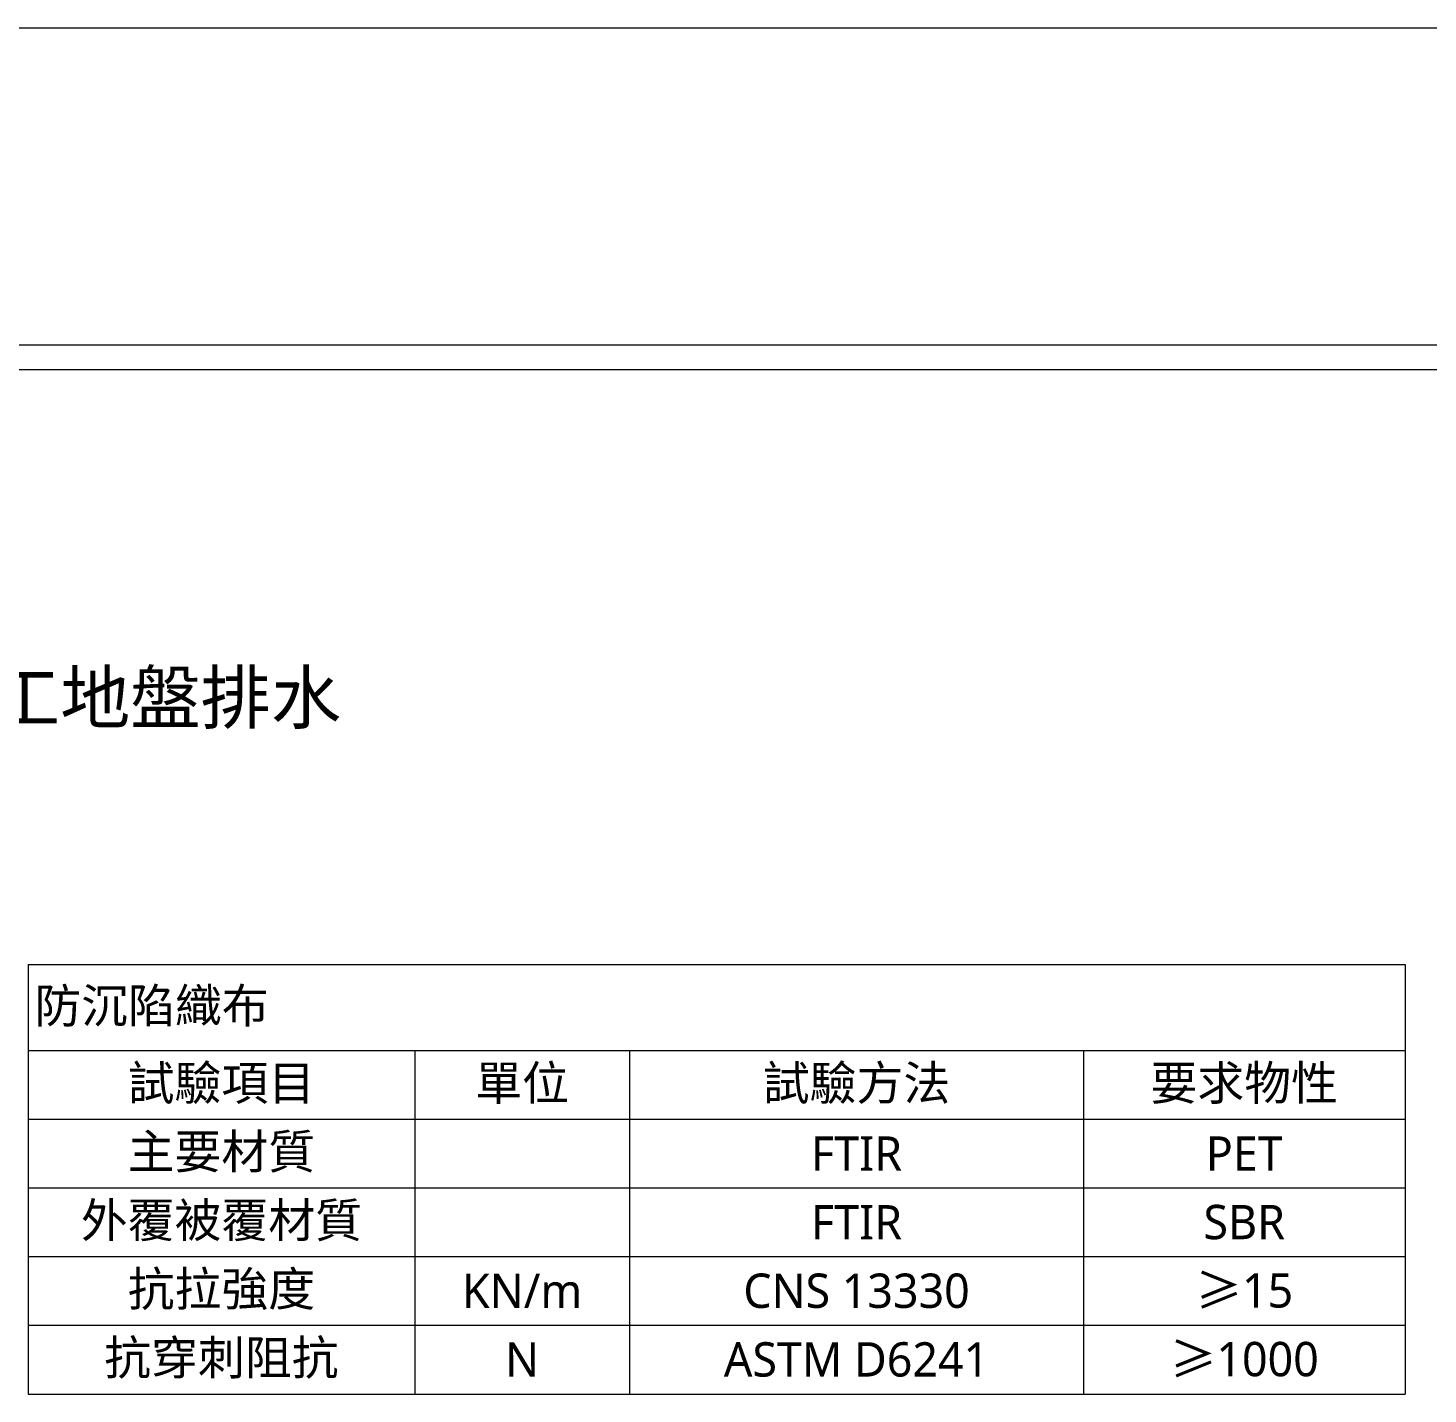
# Model space of a CAD drawing. Header units: millimetres. Extents: x -1245 to 7283, y 1609 to 4579.
# Drawn here: x 3979 to 4794, y 3784 to 4579 of the extents above; entities that cross this region are included whole.
import ezdxf

# ---------------------------------------------------------------- set-up
doc = ezdxf.new("R2010")
doc.units = ezdxf.units.MM
doc.styles.add('微軟正黑體-20', font='Microsoft JhengHei.ttf', dxfattribs={"height": 20})
doc.styles.add('微軟正黑體-30', font='Microsoft JhengHei.ttf', dxfattribs={"height": 30})

msp = doc.modelspace()

# ---------------------------------------------------------------- linework, layer by layer
at = {"lineweight": 5}
for p, q in [((3083.28, 4578.92), (7283.28, 4578.92)), ((3270.32, 4380.1), (7096.25, 4380.1)), ((3979.54, 4033.57), (4781.12, 4033.57)), ((3979.54, 4033.57), (3979.54, 3783.57)), ((4781.12, 4033.57), (4781.12, 3783.57)), ((3979.54, 3983.57), (4781.12, 3983.57)), ((4204.62, 3983.57), (4204.62, 3783.57)), ((4329.7, 3983.57), (4329.7, 3783.57)), ((4593.9, 3983.57), (4593.9, 3783.57)), ((3979.54, 3943.57), (4781.12, 3943.57)), ((3979.54, 3903.57), (4781.12, 3903.57)), ((3979.54, 3863.57), (4781.12, 3863.57)), ((3979.54, 3823.57), (4781.12, 3823.57)), ((3979.54, 3783.57), (4781.12, 3783.57))]:
    msp.add_line(p, q, dxfattribs=at)
at = {"color": 4, "lineweight": 5}
msp.add_line((7110.46, 4394.31), (3256.11, 4394.31), dxfattribs=at)

# ---------------------------------------------------------------- texts
at = {"lineweight": 5}
for s, insert, char_height, width, attachment_point, style in [('停車場頂板綠化，深土層人工地盤排水', (3466.19, 4187.39), 30, 672.3658, 4, '微軟正黑體-30'), ('防沉陷織布', (3983.21, 4008.57), 20, 794.2369, 4, '微軟正黑體-20'), ('試驗項目', (4092.08, 3963.57), 20, 217.738, 5, '微軟正黑體-20'), ('單位', (4267.16, 3963.57), 20, 117.738, 5, '微軟正黑體-20'), ('試驗方法', (4461.8, 3963.57), 20, 256.8622, 5, '微軟正黑體-20'), ('要求物性', (4687.51, 3963.57), 20, 179.878, 5, '微軟正黑體-20'), ('主要材質', (4092.08, 3923.57), 20, 217.738, 5, '微軟正黑體-20'), ('FTIR', (4461.8, 3923.57), 20, 256.8622, 5, '微軟正黑體-20'), ('{\\C256;PET}', (4687.51, 3923.57), 20, 179.878, 5, '微軟正黑體-20'), ('外覆被覆材質', (4092.08, 3883.57), 20, 217.738, 5, '微軟正黑體-20'), ('FTIR', (4461.8, 3883.57), 20, 256.8622, 5, '微軟正黑體-20'), ('{\\C256;SBR}', (4687.51, 3883.57), 20, 179.878, 5, '微軟正黑體-20'), ('抗拉強度', (4092.08, 3843.57), 20, 217.738, 5, '微軟正黑體-20'), ('{\\fSimSun|b0|i0|c134|p2;\\C256;≥\\fMicrosoft JhengHei|b0|i0|c136|p34;15}', (4687.51, 3843.57), 20, 179.878, 5, '微軟正黑體-20'), ('\\A1;KN/m', (4267.16, 3843.57), 20, 117.738, 5, '微軟正黑體-20'), ('CNS 13330', (4461.8, 3843.57), 20, 256.8622, 5, '微軟正黑體-20'), ('抗穿刺阻抗', (4092.08, 3803.57), 20, 217.738, 5, '微軟正黑體-20'), ('{\\fSimSun|b0|i0|c134|p2;\\C256;≥\\fMicrosoft JhengHei|b0|i0|c136|p34;1000}', (4687.51, 3803.57), 20, 179.878, 5, '微軟正黑體-20'), ('N', (4267.16, 3803.57), 20, 117.738, 5, '微軟正黑體-20'), ('ASTM D6241', (4461.8, 3803.57), 20, 256.8622, 5, '微軟正黑體-20')]:
    msp.add_mtext(s, dxfattribs=dict(at, insert=insert, char_height=char_height, width=width, attachment_point=attachment_point, style=style))

doc.saveas('drawing.dxf')
